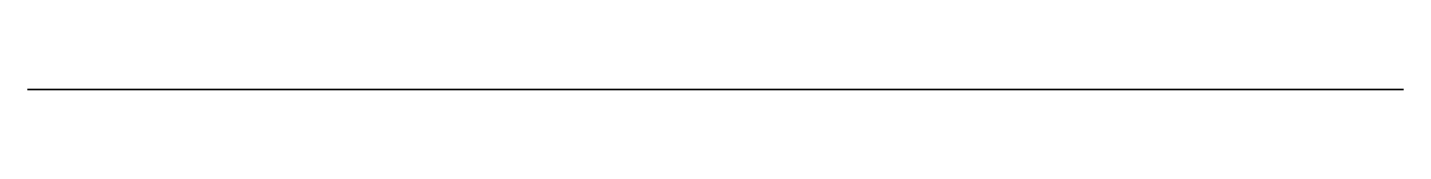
# Model space of a CAD drawing. Header units: millimetres. Extents: x 7.7 to 71.4, y 0 to 0.
import ezdxf

# ---------------------------------------------------------------- set-up
doc = ezdxf.new("R2010")
doc.units = ezdxf.units.MM
doc.layers.get('0').update_dxf_attribs({"color": 173, "true_color": 0x5858e1})

msp = doc.modelspace()

# ---------------------------------------------------------------- linework, layer by layer
at = {"color": 191, "true_color": 0xb89be5, "extrusion": (0, -1, -1.19209e-07)}
msp.add_lwpolyline([(36.163, -42.651), (51.086, -42.652), (51.185, -42.654), (51.28, -42.659), (51.372, -42.668), (51.462, -42.681), (51.552, -42.696), (51.642, -42.716), (51.83, -42.765), (52.024, -42.827), (52.212, -42.903), (52.395, -42.991), (52.572, -43.092), (52.741, -43.204), (52.902, -43.328), (53.055, -43.462), (53.198, -43.606), (53.38, -43.798), (53.57, -43.981), (53.77, -44.153), (53.874, -44.233), (53.982, -44.309), (54.206, -44.449), (54.439, -44.573), (54.68, -44.681), (54.928, -44.772), (55.182, -44.846), (55.44, -44.902), (55.701, -44.94), (55.965, -44.96), (69.6, -44.96), (69.691, -44.963), (69.782, -44.97), (69.872, -44.981), (69.96, -44.997), (70.046, -45.017), (70.131, -45.041), (70.214, -45.069), (70.295, -45.101), (70.374, -45.137), (70.451, -45.176), (70.526, -45.219), (70.599, -45.266), (70.669, -45.316), (70.736, -45.369), (70.801, -45.425), (70.863, -45.484), (70.922, -45.546), (70.979, -45.611), (71.032, -45.679), (71.082, -45.749), (71.128, -45.821), (71.171, -45.896), (71.211, -45.973), (71.246, -46.053), (71.278, -46.134), (71.307, -46.217), (71.331, -46.302), (71.351, -46.388), (71.366, -46.476), (71.378, -46.565), (71.385, -46.656), (71.387, -46.748), (71.387, -56.457), (58.548, -56.457), (56.938, -54.776), (29.802, -54.776), (28.164, -56.457), (7.66, -56.457), (7.66, -42.484), (7.664, -42.316), (7.676, -42.151), (7.695, -41.99), (7.721, -41.833), (7.755, -41.68), (7.795, -41.532), (7.841, -41.39), (7.894, -41.252), (7.952, -41.121), (8.017, -40.997), (8.086, -40.879), (8.161, -40.768), (8.24, -40.665), (8.324, -40.57), (8.367, -40.526), (8.412, -40.483), (8.457, -40.443), (8.504, -40.405), (8.544, -40.376), (8.585, -40.349), (8.627, -40.324), (8.671, -40.3), (8.715, -40.279), (8.761, -40.26), (8.807, -40.242), (8.855, -40.226), (8.953, -40.2), (9.053, -40.179), (9.157, -40.163), (9.263, -40.151), (9.482, -40.139), (9.706, -40.137), (10.158, -40.142), (31.255, -40.142), (31.51, -40.148), (31.763, -40.168), (31.889, -40.186), (32.014, -40.209), (32.137, -40.238), (32.259, -40.274), (32.38, -40.316), (32.498, -40.364), (32.613, -40.417), (32.726, -40.475), (32.837, -40.539), (32.944, -40.607), (33.048, -40.68), (33.149, -40.758), (33.279, -40.871), (33.402, -40.991), (33.516, -41.119), (33.623, -41.253), (33.816, -41.524), (33.916, -41.656), (33.97, -41.718), (34.026, -41.778), (34.129, -41.876), (34.236, -41.969), (34.348, -42.057), (34.464, -42.14), (34.559, -42.201), (34.656, -42.259), (34.754, -42.313), (34.855, -42.363), (34.958, -42.409), (35.062, -42.452), (35.168, -42.49), (35.275, -42.525), (35.383, -42.555), (35.493, -42.581), (35.603, -42.603), (35.714, -42.621), (35.826, -42.635), (35.938, -42.644), (36.051, -42.65)], close=True, dxfattribs=at)

doc.saveas('drawing.dxf')
